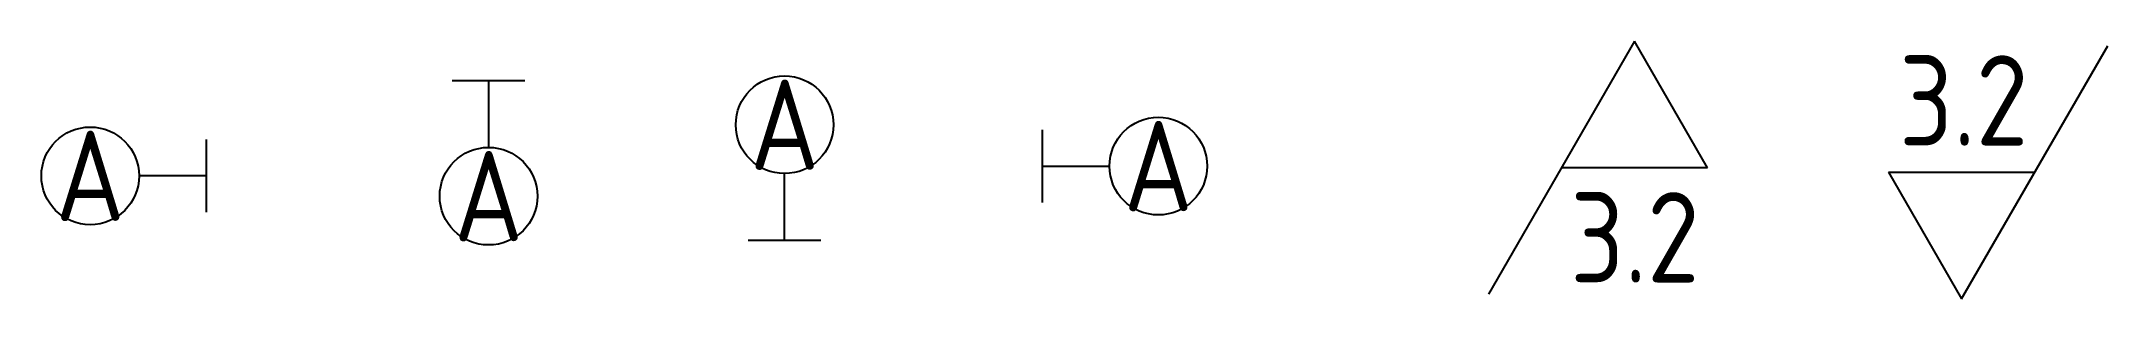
# Model space of a CAD drawing. Header units: millimetres. Extents: x 80.3 to 160.3, y 171.6 to 181.6.
import ezdxf
from ezdxf.enums import TextEntityAlignment as Align

# ---------------------------------------------------------------- set-up
doc = ezdxf.new("R2010")
doc.units = ezdxf.units.MM
for name, color, linetype in [('文字', 3, 'Continuous'), ('粗实线', 7, 'Continuous'), ('细实线', 5, 'Continuous')]:
    doc.layers.add(name, color=color, linetype=linetype)
doc.styles.add('工程字35', font='gbenor.shx', dxfattribs={"height": 3.5, "bigfont": 'gbcbig.shx'})

# ---------------------------------------------------------------- blocks, each defined once
blk = doc.blocks.new('BASE2')
at = {"layer": '粗实线'}
blk.add_line((1.407, 0), (-1.407, 0), dxfattribs=at)
at = {"layer": '细实线'}
blk.add_line((0, 0), (0, 2.596), dxfattribs=at)
blk.add_circle((0, 4.488), 1.892, dxfattribs=at)
at = {"layer": '文字', "style": '工程字35'}
blk.add_attdef('A', text='', height=3.5, dxfattribs=at).set_placement((0, 4.488), align=Align.MIDDLE)
blk = doc.blocks.new('BASE1')
at = {"layer": '粗实线'}
blk.add_line((0, -1.407), (0, 1.407), dxfattribs=at)
at = {"layer": '细实线'}
blk.add_line((0, 0), (2.596, 0), dxfattribs=at)
blk.add_circle((4.488, 0), 1.892, dxfattribs=at)
at = {"layer": '文字', "style": '工程字35'}
blk.add_attdef('A', text='', height=3.5, dxfattribs=at).set_placement((4.488, 0), align=Align.MIDDLE)
blk = doc.blocks.new('BASE4')
at = {"layer": '粗实线'}
blk.add_line((-1.407, 0), (1.407, 0), dxfattribs=at)
at = {"layer": '细实线'}
blk.add_line((0, 0), (0, -2.596), dxfattribs=at)
blk.add_circle((0, -4.488), 1.892, dxfattribs=at)
at = {"layer": '文字', "style": '工程字35'}
blk.add_attdef('A', text='', height=3.5, dxfattribs=at).set_placement((0, -4.488), align=Align.MIDDLE)
blk = doc.blocks.new('ROU1')
at = {"layer": '细实线'}
for p, q in [((0, 0), (5.658, 9.8)), ((-2.829, 4.9), (0, 0)), ((-2.829, 4.9), (2.829, 4.9))]:
    blk.add_line(p, q, dxfattribs=at)
at = {"layer": '文字', "style": '工程字35'}
blk.add_attdef('ROU', text='', height=3.5, dxfattribs=at).set_placement((0.082, 7.687), align=Align.MIDDLE)
blk = doc.blocks.new('ROU2')
at = {"layer": '细实线'}
for p, q in [((0, 0), (-5.658, -9.8)), ((2.829, -4.9), (0, 0)), ((2.829, -4.9), (-2.829, -4.9))]:
    blk.add_line(p, q, dxfattribs=at)
at = {"layer": '文字', "style": '工程字35'}
blk.add_attdef('ROU', text='', height=3.5, dxfattribs=at).set_placement((0.011, -7.593), align=Align.MIDDLE)
blk = doc.blocks.new('BASE3')
at = {"layer": '粗实线'}
blk.add_line((0, 1.407), (0, -1.407), dxfattribs=at)
at = {"layer": '细实线'}
blk.add_line((0, 0), (-2.596, 0), dxfattribs=at)
blk.add_circle((-4.488, 0), 1.892, dxfattribs=at)
at = {"layer": '文字', "style": '工程字35'}
blk.add_attdef('A', text='', height=3.5, dxfattribs=at).set_placement((-4.488, 0), align=Align.MIDDLE)

msp = doc.modelspace()

# ---------------------------------------------------------------- block references
for name, p, values in [('ROU2', (141.993, 181.613), {'ROU': '3.2'}), ('ROU1', (154.658, 171.637), {'ROU': '3.2'}), ('BASE4', (97.605, 180.098), {'A': 'A'}), ('BASE2', (109.071, 173.89), {'A': 'A'}), ('BASE1', (119.058, 176.775), {'A': 'A'}), ('BASE3', (86.663, 176.397), {'A': 'A'})]:
    msp.add_blockref(name, p).add_auto_attribs(values)

doc.saveas('drawing.dxf')
